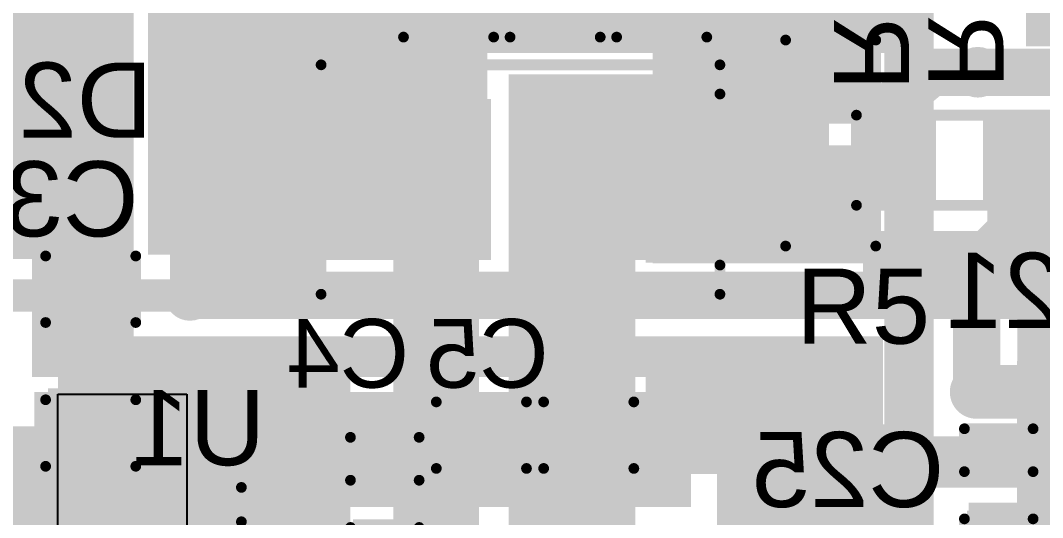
# Model space of a CAD drawing. Header units: millimetres. Extents: x -1.46 to 1.41, y -0.13 to 2.68.
# Drawn here: x -0.7574 to -0.2813, y 2.1085 to 2.3401 of the extents above; entities that cross this region are included whole.
import ezdxf

# ---------------------------------------------------------------- set-up
doc = ezdxf.new("R2010")
doc.units = ezdxf.units.MM
doc.header["$MEASUREMENT"] = 0
for name, color, linetype in [('BottomLayer', 5, 'Continuous'), ('BottomOverlay', 54, 'Continuous'), ('BottomPaste', 16, 'Continuous'), ('BottomSolder', 6, 'Continuous'), ('Mechanical2', 216, 'Continuous'), ('TopLayer', 1, 'Continuous'), ('TopOverlay', 2, 'Continuous'), ('TopPaste', 8, 'Continuous'), ('TopSolder', 216, 'Continuous'), ('ViaHoleLayer', 16, 'Continuous')]:
    doc.layers.add(name, color=color, linetype=linetype)
doc.styles.add('Arial', font='arial.ttf', dxfattribs={"height": 0.2})

# ---------------------------------------------------------------- blocks, each defined once
blk = doc.blocks.new('EEEFT1H221AP_9')
at = {"layer": 'TopLayer'}
blk.add_hatch(color=1, dxfattribs=at).paths.add_polyline_path([(0.06102, 0.03937), (0.2185, 0.03937), (0.2185, -0.03937), (0.06102, -0.03937)])
at = {"layer": 'TopPaste'}
blk.add_hatch(color=8, dxfattribs=at).paths.add_polyline_path([(0.06102, 0.03937), (0.2185, 0.03937), (0.2185, -0.03937), (0.06102, -0.03937)])
at = {"layer": 'TopSolder'}
blk.add_hatch(color=216, dxfattribs=at).paths.add_polyline_path([(0.05702, 0.04337), (0.2225, 0.04337), (0.2225, -0.04337), (0.05702, -0.04337)])
blk = doc.blocks.new('CAP_0603_B_63')
at = {"layer": 'BottomLayer'}
for points in [[(-0.045, -0.0175), (-0.045, 0.0175), (-0.015, 0.0175), (-0.015, -0.0175)], [(0.015, -0.0175), (0.015, 0.0175), (0.045, 0.0175), (0.045, -0.0175)]]:
    blk.add_hatch(color=5, dxfattribs=at).paths.add_polyline_path(points)
at = {"layer": 'BottomPaste'}
for points in [[(-0.045, -0.0175), (-0.045, 0.0175), (-0.015, 0.0175), (-0.015, -0.0175)], [(0.015, -0.0175), (0.015, 0.0175), (0.045, 0.0175), (0.045, -0.0175)]]:
    blk.add_hatch(color=16, dxfattribs=at).paths.add_polyline_path(points)
at = {"layer": 'BottomSolder'}
for points in [[(-0.04736, -0.01986), (-0.04736, 0.01986), (-0.01264, 0.01986), (-0.01264, -0.01986)], [(0.01264, -0.01986), (0.01264, 0.01986), (0.04736, 0.01986), (0.04736, -0.01986)]]:
    blk.add_hatch(color=6, dxfattribs=at).paths.add_polyline_path(points)
at = {"layer": 'BottomOverlay', "const_width": 0.005}
for points in [[(-0.049, 0.021), (-0.049, -0.021)], [(-0.049, 0.021), (-0.018, 0.021)], [(0.018, 0.021), (0.049, 0.021)], [(0.049, 0.021), (0.049, -0.021)], [(-0.049, -0.021), (-0.018, -0.021)], [(0.018, -0.021), (0.049, -0.021)]]:
    blk.add_lwpolyline(points, dxfattribs=at)
at = {"layer": 'BottomOverlay', "const_width": 0.0025}
for points in [[(-0.05025, 0.021, 1), (-0.04775, 0.021, 1)], [(-0.05025, 0.021, 1), (-0.04775, 0.021, 1)], [(-0.01925, 0.021, 1), (-0.01675, 0.021, 1)], [(0.01675, 0.021, 1), (0.01925, 0.021, 1)], [(0.04775, 0.021, 1), (0.05025, 0.021, 1)], [(0.04775, 0.021, 1), (0.05025, 0.021, 1)], [(-0.05025, -0.021, 1), (-0.04775, -0.021, 1)], [(-0.05025, -0.021, 1), (-0.04775, -0.021, 1)], [(-0.01925, -0.021, 1), (-0.01675, -0.021, 1)], [(0.01675, -0.021, 1), (0.01925, -0.021, 1)], [(0.04775, -0.021, 1), (0.05025, -0.021, 1)], [(0.04775, -0.021, 1), (0.05025, -0.021, 1)]]:
    blk.add_lwpolyline(points, format="xyb", close=True, dxfattribs=at)
blk = doc.blocks.new('CAP_0603_B_64')
at = {"layer": 'BottomLayer'}
for points in [[(-0.045, -0.0175), (-0.045, 0.0175), (-0.015, 0.0175), (-0.015, -0.0175)], [(0.015, -0.0175), (0.015, 0.0175), (0.045, 0.0175), (0.045, -0.0175)]]:
    blk.add_hatch(color=5, dxfattribs=at).paths.add_polyline_path(points)
at = {"layer": 'BottomPaste'}
for points in [[(-0.045, -0.0175), (-0.045, 0.0175), (-0.015, 0.0175), (-0.015, -0.0175)], [(0.015, -0.0175), (0.015, 0.0175), (0.045, 0.0175), (0.045, -0.0175)]]:
    blk.add_hatch(color=16, dxfattribs=at).paths.add_polyline_path(points)
at = {"layer": 'BottomSolder'}
for points in [[(-0.04736, -0.01986), (-0.04736, 0.01986), (-0.01264, 0.01986), (-0.01264, -0.01986)], [(0.01264, -0.01986), (0.01264, 0.01986), (0.04736, 0.01986), (0.04736, -0.01986)]]:
    blk.add_hatch(color=6, dxfattribs=at).paths.add_polyline_path(points)
at = {"layer": 'BottomOverlay', "const_width": 0.005}
for points in [[(-0.049, 0.021), (-0.018, 0.021)], [(-0.049, 0.021), (-0.049, -0.021)], [(0.018, 0.021), (0.049, 0.021)], [(0.049, 0.021), (0.049, -0.021)], [(-0.049, -0.021), (-0.018, -0.021)], [(0.018, -0.021), (0.049, -0.021)]]:
    blk.add_lwpolyline(points, dxfattribs=at)
at = {"layer": 'BottomOverlay', "const_width": 0.0025}
for points in [[(-0.05025, 0.021, 1), (-0.04775, 0.021, 1)], [(-0.05025, 0.021, 1), (-0.04775, 0.021, 1)], [(-0.01925, 0.021, 1), (-0.01675, 0.021, 1)], [(0.01675, 0.021, 1), (0.01925, 0.021, 1)], [(0.04775, 0.021, 1), (0.05025, 0.021, 1)], [(0.04775, 0.021, 1), (0.05025, 0.021, 1)], [(-0.05025, -0.021, 1), (-0.04775, -0.021, 1)], [(-0.05025, -0.021, 1), (-0.04775, -0.021, 1)], [(-0.01925, -0.021, 1), (-0.01675, -0.021, 1)], [(0.01675, -0.021, 1), (0.01925, -0.021, 1)], [(0.04775, -0.021, 1), (0.05025, -0.021, 1)], [(0.04775, -0.021, 1), (0.05025, -0.021, 1)]]:
    blk.add_lwpolyline(points, format="xyb", close=True, dxfattribs=at)
blk = doc.blocks.new('CAP_0402_B_81')
at = {"layer": 'BottomLayer'}
for points in [[(-0.0095, 0.0125), (-0.0095, -0.0125), (-0.0275, -0.0125), (-0.0275, 0.0125)], [(0.0275, 0.0125), (0.0275, -0.0125), (0.0095, -0.0125), (0.0095, 0.0125)]]:
    blk.add_hatch(color=5, dxfattribs=at).paths.add_polyline_path(points)
at = {"layer": 'BottomPaste'}
for points in [[(-0.0095, 0.0125), (-0.0095, -0.0125), (-0.0275, -0.0125), (-0.0275, 0.0125)], [(0.0275, 0.0125), (0.0275, -0.0125), (0.0095, -0.0125), (0.0095, 0.0125)]]:
    blk.add_hatch(color=16, dxfattribs=at).paths.add_polyline_path(points)
at = {"layer": 'BottomSolder'}
for points in [[(-0.00714, 0.01486), (-0.00714, -0.01486), (-0.02986, -0.01486), (-0.02986, 0.01486)], [(0.02986, 0.01486), (0.02986, -0.01486), (0.00714, -0.01486), (0.00714, 0.01486)]]:
    blk.add_hatch(color=6, dxfattribs=at).paths.add_polyline_path(points)
at = {"layer": 'BottomOverlay', "const_width": 0.005}
for points in [[(-0.031, 0.016), (-0.031, -0.016)], [(-0.031, 0.016), (-0.011, 0.016)], [(0.011, 0.016), (0.031, 0.016)], [(0.031, 0.016), (0.031, -0.016)], [(-0.031, -0.016), (-0.011, -0.016)], [(0.011, -0.016), (0.031, -0.016)]]:
    blk.add_lwpolyline(points, dxfattribs=at)
at = {"layer": 'BottomOverlay', "const_width": 0.0025}
for points in [[(-0.03225, 0.016, 1), (-0.02975, 0.016, 1)], [(-0.03225, 0.016, 1), (-0.02975, 0.016, 1)], [(-0.01225, 0.016, 1), (-0.00975, 0.016, 1)], [(0.00975, 0.016, 1), (0.01225, 0.016, 1)], [(0.02975, 0.016, 1), (0.03225, 0.016, 1)], [(0.02975, 0.016, 1), (0.03225, 0.016, 1)], [(-0.03225, -0.016, 1), (-0.02975, -0.016, 1)], [(-0.03225, -0.016, 1), (-0.02975, -0.016, 1)], [(-0.01225, -0.016, 1), (-0.00975, -0.016, 1)], [(0.00975, -0.016, 1), (0.01225, -0.016, 1)], [(0.02975, -0.016, 1), (0.03225, -0.016, 1)], [(0.02975, -0.016, 1), (0.03225, -0.016, 1)]]:
    blk.add_lwpolyline(points, format="xyb", close=True, dxfattribs=at)
blk = doc.blocks.new('CAP_0603_B_82')
at = {"layer": 'BottomLayer'}
for points in [[(-0.045, -0.0175), (-0.045, 0.0175), (-0.015, 0.0175), (-0.015, -0.0175)], [(0.015, -0.0175), (0.015, 0.0175), (0.045, 0.0175), (0.045, -0.0175)]]:
    blk.add_hatch(color=5, dxfattribs=at).paths.add_polyline_path(points)
at = {"layer": 'BottomPaste'}
for points in [[(-0.045, -0.0175), (-0.045, 0.0175), (-0.015, 0.0175), (-0.015, -0.0175)], [(0.015, -0.0175), (0.015, 0.0175), (0.045, 0.0175), (0.045, -0.0175)]]:
    blk.add_hatch(color=16, dxfattribs=at).paths.add_polyline_path(points)
at = {"layer": 'BottomSolder'}
for points in [[(-0.04736, -0.01986), (-0.04736, 0.01986), (-0.01264, 0.01986), (-0.01264, -0.01986)], [(0.01264, -0.01986), (0.01264, 0.01986), (0.04736, 0.01986), (0.04736, -0.01986)]]:
    blk.add_hatch(color=6, dxfattribs=at).paths.add_polyline_path(points)
at = {"layer": 'BottomOverlay', "const_width": 0.005}
for points in [[(-0.049, 0.021), (-0.018, 0.021)], [(-0.049, 0.021), (-0.049, -0.021)], [(0.018, 0.021), (0.049, 0.021)], [(0.049, 0.021), (0.049, -0.021)], [(-0.049, -0.021), (-0.018, -0.021)], [(0.018, -0.021), (0.049, -0.021)]]:
    blk.add_lwpolyline(points, dxfattribs=at)
at = {"layer": 'BottomOverlay', "const_width": 0.0025}
for points in [[(-0.05025, 0.021, 1), (-0.04775, 0.021, 1)], [(-0.05025, 0.021, 1), (-0.04775, 0.021, 1)], [(-0.01925, 0.021, 1), (-0.01675, 0.021, 1)], [(0.01675, 0.021, 1), (0.01925, 0.021, 1)], [(0.04775, 0.021, 1), (0.05025, 0.021, 1)], [(0.04775, 0.021, 1), (0.05025, 0.021, 1)], [(-0.05025, -0.021, 1), (-0.04775, -0.021, 1)], [(-0.05025, -0.021, 1), (-0.04775, -0.021, 1)], [(-0.01925, -0.021, 1), (-0.01675, -0.021, 1)], [(0.01675, -0.021, 1), (0.01925, -0.021, 1)], [(0.04775, -0.021, 1), (0.05025, -0.021, 1)], [(0.04775, -0.021, 1), (0.05025, -0.021, 1)]]:
    blk.add_lwpolyline(points, format="xyb", close=True, dxfattribs=at)
blk = doc.blocks.new('CAP_0603_B_83')
at = {"layer": 'BottomLayer'}
for points in [[(-0.045, -0.0175), (-0.045, 0.0175), (-0.015, 0.0175), (-0.015, -0.0175)], [(0.015, -0.0175), (0.015, 0.0175), (0.045, 0.0175), (0.045, -0.0175)]]:
    blk.add_hatch(color=5, dxfattribs=at).paths.add_polyline_path(points)
at = {"layer": 'BottomPaste'}
for points in [[(-0.045, -0.0175), (-0.045, 0.0175), (-0.015, 0.0175), (-0.015, -0.0175)], [(0.015, -0.0175), (0.015, 0.0175), (0.045, 0.0175), (0.045, -0.0175)]]:
    blk.add_hatch(color=16, dxfattribs=at).paths.add_polyline_path(points)
at = {"layer": 'BottomSolder'}
for points in [[(-0.04736, -0.01986), (-0.04736, 0.01986), (-0.01264, 0.01986), (-0.01264, -0.01986)], [(0.01264, -0.01986), (0.01264, 0.01986), (0.04736, 0.01986), (0.04736, -0.01986)]]:
    blk.add_hatch(color=6, dxfattribs=at).paths.add_polyline_path(points)
at = {"layer": 'BottomOverlay', "const_width": 0.005}
for points in [[(-0.049, 0.021), (-0.018, 0.021)], [(-0.049, 0.021), (-0.049, -0.021)], [(0.018, 0.021), (0.049, 0.021)], [(0.049, 0.021), (0.049, -0.021)], [(-0.049, -0.021), (-0.018, -0.021)], [(0.018, -0.021), (0.049, -0.021)]]:
    blk.add_lwpolyline(points, dxfattribs=at)
at = {"layer": 'BottomOverlay', "const_width": 0.0025}
for points in [[(-0.05025, 0.021, 1), (-0.04775, 0.021, 1)], [(-0.05025, 0.021, 1), (-0.04775, 0.021, 1)], [(-0.01925, 0.021, 1), (-0.01675, 0.021, 1)], [(0.01675, 0.021, 1), (0.01925, 0.021, 1)], [(0.04775, 0.021, 1), (0.05025, 0.021, 1)], [(0.04775, 0.021, 1), (0.05025, 0.021, 1)], [(-0.05025, -0.021, 1), (-0.04775, -0.021, 1)], [(-0.05025, -0.021, 1), (-0.04775, -0.021, 1)], [(-0.01925, -0.021, 1), (-0.01675, -0.021, 1)], [(0.01675, -0.021, 1), (0.01925, -0.021, 1)], [(0.04775, -0.021, 1), (0.05025, -0.021, 1)], [(0.04775, -0.021, 1), (0.05025, -0.021, 1)]]:
    blk.add_lwpolyline(points, format="xyb", close=True, dxfattribs=at)
blk = doc.blocks.new('CAP_0402_B_96')
at = {"layer": 'BottomLayer'}
for points in [[(-0.0095, 0.0125), (-0.0095, -0.0125), (-0.0275, -0.0125), (-0.0275, 0.0125)], [(0.0275, 0.0125), (0.0275, -0.0125), (0.0095, -0.0125), (0.0095, 0.0125)]]:
    blk.add_hatch(color=5, dxfattribs=at).paths.add_polyline_path(points)
at = {"layer": 'BottomPaste'}
for points in [[(-0.0095, 0.0125), (-0.0095, -0.0125), (-0.0275, -0.0125), (-0.0275, 0.0125)], [(0.0275, 0.0125), (0.0275, -0.0125), (0.0095, -0.0125), (0.0095, 0.0125)]]:
    blk.add_hatch(color=16, dxfattribs=at).paths.add_polyline_path(points)
at = {"layer": 'BottomSolder'}
for points in [[(-0.00714, 0.01486), (-0.00714, -0.01486), (-0.02986, -0.01486), (-0.02986, 0.01486)], [(0.02986, 0.01486), (0.02986, -0.01486), (0.00714, -0.01486), (0.00714, 0.01486)]]:
    blk.add_hatch(color=6, dxfattribs=at).paths.add_polyline_path(points)
at = {"layer": 'BottomOverlay', "const_width": 0.005}
for points in [[(-0.031, 0.016), (-0.031, -0.016)], [(-0.031, 0.016), (-0.011, 0.016)], [(0.011, 0.016), (0.031, 0.016)], [(0.031, 0.016), (0.031, -0.016)], [(-0.031, -0.016), (-0.011, -0.016)], [(0.011, -0.016), (0.031, -0.016)]]:
    blk.add_lwpolyline(points, dxfattribs=at)
at = {"layer": 'BottomOverlay', "const_width": 0.0025}
for points in [[(-0.03225, 0.016, 1), (-0.02975, 0.016, 1)], [(-0.03225, 0.016, 1), (-0.02975, 0.016, 1)], [(-0.01225, 0.016, 1), (-0.00975, 0.016, 1)], [(0.00975, 0.016, 1), (0.01225, 0.016, 1)], [(0.02975, 0.016, 1), (0.03225, 0.016, 1)], [(0.02975, 0.016, 1), (0.03225, 0.016, 1)], [(-0.03225, -0.016, 1), (-0.02975, -0.016, 1)], [(-0.03225, -0.016, 1), (-0.02975, -0.016, 1)], [(-0.01225, -0.016, 1), (-0.00975, -0.016, 1)], [(0.00975, -0.016, 1), (0.01225, -0.016, 1)], [(0.02975, -0.016, 1), (0.03225, -0.016, 1)], [(0.02975, -0.016, 1), (0.03225, -0.016, 1)]]:
    blk.add_lwpolyline(points, format="xyb", close=True, dxfattribs=at)
blk = doc.blocks.new('CAP_0603_B_104')
at = {"layer": 'BottomLayer'}
for points in [[(-0.045, -0.0175), (-0.045, 0.0175), (-0.015, 0.0175), (-0.015, -0.0175)], [(0.015, -0.0175), (0.015, 0.0175), (0.045, 0.0175), (0.045, -0.0175)]]:
    blk.add_hatch(color=5, dxfattribs=at).paths.add_polyline_path(points)
at = {"layer": 'BottomPaste'}
for points in [[(-0.045, -0.0175), (-0.045, 0.0175), (-0.015, 0.0175), (-0.015, -0.0175)], [(0.015, -0.0175), (0.015, 0.0175), (0.045, 0.0175), (0.045, -0.0175)]]:
    blk.add_hatch(color=16, dxfattribs=at).paths.add_polyline_path(points)
at = {"layer": 'BottomSolder'}
for points in [[(-0.04736, -0.01986), (-0.04736, 0.01986), (-0.01264, 0.01986), (-0.01264, -0.01986)], [(0.01264, -0.01986), (0.01264, 0.01986), (0.04736, 0.01986), (0.04736, -0.01986)]]:
    blk.add_hatch(color=6, dxfattribs=at).paths.add_polyline_path(points)
at = {"layer": 'BottomOverlay', "const_width": 0.005}
for points in [[(-0.049, 0.021), (-0.018, 0.021)], [(-0.049, 0.021), (-0.049, -0.021)], [(0.018, 0.021), (0.049, 0.021)], [(0.049, 0.021), (0.049, -0.021)], [(-0.049, -0.021), (-0.018, -0.021)], [(0.018, -0.021), (0.049, -0.021)]]:
    blk.add_lwpolyline(points, dxfattribs=at)
at = {"layer": 'BottomOverlay', "const_width": 0.0025}
for points in [[(-0.05025, 0.021, 1), (-0.04775, 0.021, 1)], [(-0.05025, 0.021, 1), (-0.04775, 0.021, 1)], [(-0.01925, 0.021, 1), (-0.01675, 0.021, 1)], [(0.01675, 0.021, 1), (0.01925, 0.021, 1)], [(0.04775, 0.021, 1), (0.05025, 0.021, 1)], [(0.04775, 0.021, 1), (0.05025, 0.021, 1)], [(-0.05025, -0.021, 1), (-0.04775, -0.021, 1)], [(-0.05025, -0.021, 1), (-0.04775, -0.021, 1)], [(-0.01925, -0.021, 1), (-0.01675, -0.021, 1)], [(0.01675, -0.021, 1), (0.01925, -0.021, 1)], [(0.04775, -0.021, 1), (0.05025, -0.021, 1)], [(0.04775, -0.021, 1), (0.05025, -0.021, 1)]]:
    blk.add_lwpolyline(points, format="xyb", close=True, dxfattribs=at)
blk = doc.blocks.new('SMA_B_115')
at = {"layer": 'BottomLayer'}
for points in [[(-0.12795, 0.03346), (-0.02953, 0.03346), (-0.02953, -0.03346), (-0.12795, -0.03346)], [(0.02953, 0.03346), (0.12795, 0.03346), (0.12795, -0.03346), (0.02953, -0.03346)]]:
    blk.add_hatch(color=5, dxfattribs=at).paths.add_polyline_path(points)
at = {"layer": 'BottomOverlay'}
for points in [[(-0.175, -0.05598), (-0.12906, -0.05598), (-0.12906, 0.05597), (-0.175, 0.05597)], [(-0.12992, 0.03638), (-0.1022, 0.03638), (-0.1022, 0.05598), (-0.12992, 0.05598)], [(-0.12992, -0.05598), (-0.1022, -0.05598), (-0.1022, -0.03638), (-0.12992, -0.03638)]]:
    blk.add_hatch(color=54, dxfattribs=at).paths.add_polyline_path(points)
at = {"layer": 'BottomPaste'}
for points in [[(-0.12795, 0.03346), (-0.02953, 0.03346), (-0.02953, -0.03346), (-0.12795, -0.03346)], [(0.02953, 0.03346), (0.12795, 0.03346), (0.12795, -0.03346), (0.02953, -0.03346)]]:
    blk.add_hatch(color=16, dxfattribs=at).paths.add_polyline_path(points)
at = {"layer": 'BottomSolder'}
for points in [[(-0.13195, 0.03746), (-0.02553, 0.03746), (-0.02553, -0.03746), (-0.13195, -0.03746)], [(0.02553, 0.03746), (0.13195, 0.03746), (0.13195, -0.03746), (0.02553, -0.03746)]]:
    blk.add_hatch(color=6, dxfattribs=at).paths.add_polyline_path(points)
at = {"layer": 'BottomOverlay', "const_width": 0.005}
for points in [[(-0.10465, 0.05345), (0.08115, 0.05345)], [(0.08115, 0.03985), (0.08115, 0.05345)], [(0.08115, -0.05345), (0.08115, -0.03985)], [(-0.10465, -0.05345), (0.08115, -0.05345)]]:
    blk.add_lwpolyline(points, dxfattribs=at)
at = {"layer": 'BottomOverlay', "const_width": 0.0025}
for points in [[(-0.1059, 0.05345, 1), (-0.1034, 0.05345, 1)], [(0.0799, 0.05345, 1), (0.0824, 0.05345, 1)], [(0.0799, 0.05345, 1), (0.0824, 0.05345, 1)], [(0.0799, 0.03985, 1), (0.0824, 0.03985, 1)], [(0.0799, -0.03985, 1), (0.0824, -0.03985, 1)], [(-0.1059, -0.05345, 1), (-0.1034, -0.05345, 1)], [(0.0799, -0.05345, 1), (0.0824, -0.05345, 1)], [(0.0799, -0.05345, 1), (0.0824, -0.05345, 1)]]:
    blk.add_lwpolyline(points, format="xyb", close=True, dxfattribs=at)
blk = doc.blocks.new('RES0603_133')
at = {"layer": 'TopLayer'}
for points in [[(-0.015, 0.0175), (-0.015, -0.0175), (-0.045, -0.0175), (-0.045, 0.0175)], [(0.045, 0.0175), (0.045, -0.0175), (0.015, -0.0175), (0.015, 0.0175)]]:
    blk.add_hatch(color=1, dxfattribs=at).paths.add_polyline_path(points)
at = {"layer": 'TopPaste'}
for points in [[(-0.015, 0.0175), (-0.015, -0.0175), (-0.045, -0.0175), (-0.045, 0.0175)], [(0.045, 0.0175), (0.045, -0.0175), (0.015, -0.0175), (0.015, 0.0175)]]:
    blk.add_hatch(color=8, dxfattribs=at).paths.add_polyline_path(points)
at = {"layer": 'TopSolder'}
for points in [[(-0.011, 0.0215), (-0.011, -0.0215), (-0.049, -0.0215), (-0.049, 0.0215)], [(0.049, 0.0215), (0.049, -0.0215), (0.011, -0.0215), (0.011, 0.0215)]]:
    blk.add_hatch(color=216, dxfattribs=at).paths.add_polyline_path(points)
at = {"layer": 'TopOverlay', "const_width": 0.005}
for points in [[(0.048, 0.021), (-0.048, 0.021)], [(-0.048, -0.021), (-0.048, 0.021)], [(0.048, -0.021), (0.048, 0.021)], [(0.048, -0.021), (-0.048, -0.021)]]:
    blk.add_lwpolyline(points, dxfattribs=at)
at = {"layer": 'TopOverlay', "const_width": 0.0025}
for points in [[(-0.04925, 0.021, 1), (-0.04675, 0.021, 1)], [(-0.04925, 0.021, 1), (-0.04675, 0.021, 1)], [(0.04675, 0.021, 1), (0.04925, 0.021, 1)], [(0.04675, 0.021, 1), (0.04925, 0.021, 1)], [(-0.04925, -0.021, 1), (-0.04675, -0.021, 1)], [(-0.04925, -0.021, 1), (-0.04675, -0.021, 1)], [(0.04675, -0.021, 1), (0.04925, -0.021, 1)], [(0.04675, -0.021, 1), (0.04925, -0.021, 1)]]:
    blk.add_lwpolyline(points, format="xyb", close=True, dxfattribs=at)
blk = doc.blocks.new('RES0603_B_142')
at = {"layer": 'BottomLayer'}
for points in [[(-0.045, -0.0175), (-0.045, 0.0175), (-0.015, 0.0175), (-0.015, -0.0175)], [(0.015, -0.0175), (0.015, 0.0175), (0.045, 0.0175), (0.045, -0.0175)]]:
    blk.add_hatch(color=5, dxfattribs=at).paths.add_polyline_path(points)
at = {"layer": 'BottomPaste'}
for points in [[(-0.045, -0.0175), (-0.045, 0.0175), (-0.015, 0.0175), (-0.015, -0.0175)], [(0.015, -0.0175), (0.015, 0.0175), (0.045, 0.0175), (0.045, -0.0175)]]:
    blk.add_hatch(color=16, dxfattribs=at).paths.add_polyline_path(points)
at = {"layer": 'BottomSolder'}
for points in [[(-0.049, -0.0215), (-0.049, 0.0215), (-0.011, 0.0215), (-0.011, -0.0215)], [(0.011, -0.0215), (0.011, 0.0215), (0.049, 0.0215), (0.049, -0.0215)]]:
    blk.add_hatch(color=6, dxfattribs=at).paths.add_polyline_path(points)
at = {"layer": 'BottomOverlay', "const_width": 0.005}
for points in [[(-0.048, -0.021), (-0.048, 0.021)], [(-0.048, 0.021), (0.048, 0.021)], [(0.048, -0.021), (0.048, 0.021)], [(-0.048, -0.021), (0.048, -0.021)]]:
    blk.add_lwpolyline(points, dxfattribs=at)
at = {"layer": 'BottomOverlay', "const_width": 0.0025}
for points in [[(-0.04925, 0.021, 1), (-0.04675, 0.021, 1)], [(-0.04925, 0.021, 1), (-0.04675, 0.021, 1)], [(0.04675, 0.021, 1), (0.04925, 0.021, 1)], [(0.04675, 0.021, 1), (0.04925, 0.021, 1)], [(-0.04925, -0.021, 1), (-0.04675, -0.021, 1)], [(-0.04925, -0.021, 1), (-0.04675, -0.021, 1)], [(0.04675, -0.021, 1), (0.04925, -0.021, 1)], [(0.04675, -0.021, 1), (0.04925, -0.021, 1)]]:
    blk.add_lwpolyline(points, format="xyb", close=True, dxfattribs=at)
blk = doc.blocks.new('RES0603_B_146')
at = {"layer": 'BottomLayer'}
for points in [[(-0.045, -0.0175), (-0.045, 0.0175), (-0.015, 0.0175), (-0.015, -0.0175)], [(0.015, -0.0175), (0.015, 0.0175), (0.045, 0.0175), (0.045, -0.0175)]]:
    blk.add_hatch(color=5, dxfattribs=at).paths.add_polyline_path(points)
at = {"layer": 'BottomPaste'}
for points in [[(-0.045, -0.0175), (-0.045, 0.0175), (-0.015, 0.0175), (-0.015, -0.0175)], [(0.015, -0.0175), (0.015, 0.0175), (0.045, 0.0175), (0.045, -0.0175)]]:
    blk.add_hatch(color=16, dxfattribs=at).paths.add_polyline_path(points)
at = {"layer": 'BottomSolder'}
for points in [[(-0.049, -0.0215), (-0.049, 0.0215), (-0.011, 0.0215), (-0.011, -0.0215)], [(0.011, -0.0215), (0.011, 0.0215), (0.049, 0.0215), (0.049, -0.0215)]]:
    blk.add_hatch(color=6, dxfattribs=at).paths.add_polyline_path(points)
at = {"layer": 'BottomOverlay', "const_width": 0.005}
for points in [[(-0.048, -0.021), (-0.048, 0.021)], [(0.048, 0.021), (-0.048, 0.021)], [(0.048, -0.021), (0.048, 0.021)], [(0.048, -0.021), (-0.048, -0.021)]]:
    blk.add_lwpolyline(points, dxfattribs=at)
at = {"layer": 'BottomOverlay', "const_width": 0.0025}
for points in [[(-0.04925, 0.021, 1), (-0.04675, 0.021, 1)], [(-0.04925, 0.021, 1), (-0.04675, 0.021, 1)], [(0.04675, 0.021, 1), (0.04925, 0.021, 1)], [(0.04675, 0.021, 1), (0.04925, 0.021, 1)], [(-0.04925, -0.021, 1), (-0.04675, -0.021, 1)], [(-0.04925, -0.021, 1), (-0.04675, -0.021, 1)], [(0.04675, -0.021, 1), (0.04925, -0.021, 1)], [(0.04675, -0.021, 1), (0.04925, -0.021, 1)]]:
    blk.add_lwpolyline(points, format="xyb", close=True, dxfattribs=at)
blk = doc.blocks.new('750314597_154')
at = {"layer": 'TopLayer'}
for points in [[(-0.25512, 0.02303), (-0.20394, 0.02303), (-0.20394, -0.02303), (-0.25512, -0.02303)], [(-0.25512, -0.07539), (-0.20394, -0.07539), (-0.20394, -0.12146), (-0.25512, -0.12146)]]:
    blk.add_hatch(color=1, dxfattribs=at).paths.add_polyline_path(points)
at = {"layer": 'TopPaste'}
for points in [[(-0.25512, 0.02303), (-0.20394, 0.02303), (-0.20394, -0.02303), (-0.25512, -0.02303)], [(-0.25512, -0.07539), (-0.20394, -0.07539), (-0.20394, -0.12146), (-0.25512, -0.12146)]]:
    blk.add_hatch(color=8, dxfattribs=at).paths.add_polyline_path(points)
at = {"layer": 'TopSolder'}
for points in [[(-0.25912, 0.02703), (-0.19994, 0.02703), (-0.19994, -0.02703), (-0.25912, -0.02703)], [(-0.25912, -0.07139), (-0.19994, -0.07139), (-0.19994, -0.12546), (-0.25912, -0.12546)]]:
    blk.add_hatch(color=216, dxfattribs=at).paths.add_polyline_path(points)
blk = doc.blocks.new('LM5160ADNTR_B_155')
at = {"layer": 'BottomLayer'}
for points in [[(-0.05118, 0.05906), (0.05118, 0.05906), (0.05118, -0.05906), (-0.05118, -0.05906)], [(-0.08661, 0.05413), (-0.06299, 0.05413), (-0.06299, 0.04429), (-0.08661, 0.04429)], [(0.06299, 0.05413), (0.08661, 0.05413), (0.08661, 0.04429), (0.06299, 0.04429)], [(-0.08661, 0.03445), (-0.06299, 0.03445), (-0.06299, 0.02461), (-0.08661, 0.02461)], [(0.06299, 0.03445), (0.08661, 0.03445), (0.08661, 0.02461), (0.06299, 0.02461)], [(-0.08661, 0.01476), (-0.06299, 0.01476), (-0.06299, 0.00492), (-0.08661, 0.00492)], [(0.06299, 0.01476), (0.08661, 0.01476), (0.08661, 0.00492), (0.06299, 0.00492)], [(-0.08661, -0.00492), (-0.06299, -0.00492), (-0.06299, -0.01476), (-0.08661, -0.01476)], [(0.06299, -0.00492), (0.08661, -0.00492), (0.08661, -0.01476), (0.06299, -0.01476)], [(-0.08661, -0.02461), (-0.06299, -0.02461), (-0.06299, -0.03445), (-0.08661, -0.03445)], [(0.06299, -0.02461), (0.08661, -0.02461), (0.08661, -0.03445), (0.06299, -0.03445)], [(-0.08661, -0.04429), (-0.06299, -0.04429), (-0.06299, -0.05413), (-0.08661, -0.05413)], [(0.06299, -0.04429), (0.08661, -0.04429), (0.08661, -0.05413), (0.06299, -0.05413)]]:
    blk.add_hatch(color=5, dxfattribs=at).paths.add_polyline_path(points)
at = {"layer": 'BottomPaste'}
for points in [[(-0.05118, 0.05906), (0.05118, 0.05906), (0.05118, -0.05906), (-0.05118, -0.05906)], [(-0.08661, 0.05413), (-0.06299, 0.05413), (-0.06299, 0.04429), (-0.08661, 0.04429)], [(0.06299, 0.05413), (0.08661, 0.05413), (0.08661, 0.04429), (0.06299, 0.04429)], [(-0.08661, 0.03445), (-0.06299, 0.03445), (-0.06299, 0.02461), (-0.08661, 0.02461)], [(0.06299, 0.03445), (0.08661, 0.03445), (0.08661, 0.02461), (0.06299, 0.02461)], [(-0.08661, 0.01476), (-0.06299, 0.01476), (-0.06299, 0.00492), (-0.08661, 0.00492)], [(0.06299, 0.01476), (0.08661, 0.01476), (0.08661, 0.00492), (0.06299, 0.00492)], [(-0.08661, -0.00492), (-0.06299, -0.00492), (-0.06299, -0.01476), (-0.08661, -0.01476)], [(0.06299, -0.00492), (0.08661, -0.00492), (0.08661, -0.01476), (0.06299, -0.01476)], [(-0.08661, -0.02461), (-0.06299, -0.02461), (-0.06299, -0.03445), (-0.08661, -0.03445)], [(0.06299, -0.02461), (0.08661, -0.02461), (0.08661, -0.03445), (0.06299, -0.03445)], [(-0.08661, -0.04429), (-0.06299, -0.04429), (-0.06299, -0.05413), (-0.08661, -0.05413)], [(0.06299, -0.04429), (0.08661, -0.04429), (0.08661, -0.05413), (0.06299, -0.05413)]]:
    blk.add_hatch(color=16, dxfattribs=at).paths.add_polyline_path(points)
at = {"layer": 'BottomSolder'}
for points in [[(-0.05518, 0.06306), (0.05518, 0.06306), (0.05518, -0.06306), (-0.05518, -0.06306)], [(-0.09061, 0.05813), (-0.05899, 0.05813), (-0.05899, 0.04029), (-0.09061, 0.04029)], [(0.05899, 0.05813), (0.09061, 0.05813), (0.09061, 0.04029), (0.05899, 0.04029)], [(-0.09061, 0.03845), (-0.05899, 0.03845), (-0.05899, 0.02061), (-0.09061, 0.02061)], [(0.05899, 0.03845), (0.09061, 0.03845), (0.09061, 0.02061), (0.05899, 0.02061)], [(-0.09061, 0.01876), (-0.05899, 0.01876), (-0.05899, 0.00092), (-0.09061, 0.00092)], [(0.05899, 0.01876), (0.09061, 0.01876), (0.09061, 0.00092), (0.05899, 0.00092)], [(-0.09061, -0.00092), (-0.05899, -0.00092), (-0.05899, -0.01876), (-0.09061, -0.01876)], [(0.05899, -0.00092), (0.09061, -0.00092), (0.09061, -0.01876), (0.05899, -0.01876)], [(-0.09061, -0.02061), (-0.05899, -0.02061), (-0.05899, -0.03845), (-0.09061, -0.03845)], [(0.05899, -0.02061), (0.09061, -0.02061), (0.09061, -0.03845), (0.05899, -0.03845)], [(-0.09061, -0.04029), (-0.05899, -0.04029), (-0.05899, -0.05813), (-0.09061, -0.05813)], [(0.05899, -0.04029), (0.09061, -0.04029), (0.09061, -0.05813), (0.05899, -0.05813)]]:
    blk.add_hatch(color=6, dxfattribs=at).paths.add_polyline_path(points)
at = {"layer": 'BottomOverlay', "const_width": 0.005}
for points in [[(0.081, 0.081), (-0.081, 0.081)], [(-0.081, 0.081), (-0.081, 0.065)], [(0.081, 0.081), (0.081, 0.065)], [(-0.081, -0.065), (-0.081, -0.081)], [(0.081, -0.065), (0.081, -0.081)], [(0.081, -0.081), (-0.081, -0.081)]]:
    blk.add_lwpolyline(points, dxfattribs=at)
at = {"layer": 'BottomOverlay'}
for points, const_width in [([(-0.08225, 0.081, 1), (-0.07975, 0.081, 1)], 0.0025), ([(-0.08225, 0.081, 1), (-0.07975, 0.081, 1)], 0.0025), ([(0.07975, 0.081, 1), (0.08225, 0.081, 1)], 0.0025), ([(0.07975, 0.081, 1), (0.08225, 0.081, 1)], 0.0025), ([(-0.08225, 0.065, 1), (-0.07975, 0.065, 1)], 0.0025), ([(0.07975, 0.065, 1), (0.08225, 0.065, 1)], 0.0025), ([(-0.09576, -0.051, 1), (-0.10024, -0.051, 1)], 0.01), ([(-0.10274, -0.051, 1), (-0.09774, -0.051, 1)], 0.005), ([(-0.09826, -0.051, 1), (-0.09326, -0.051, 1)], 0.005), ([(-0.08225, -0.065, 1), (-0.07975, -0.065, 1)], 0.0025), ([(0.07975, -0.065, 1), (0.08225, -0.065, 1)], 0.0025), ([(-0.08225, -0.081, 1), (-0.07975, -0.081, 1)], 0.0025), ([(-0.08225, -0.081, 1), (-0.07975, -0.081, 1)], 0.0025), ([(0.07975, -0.081, 1), (0.08225, -0.081, 1)], 0.0025), ([(0.07975, -0.081, 1), (0.08225, -0.081, 1)], 0.0025)]:
    blk.add_lwpolyline(points, format="xyb", close=True, dxfattribs=dict(at, const_width=const_width))

msp = doc.modelspace()

# ---------------------------------------------------------------- hatches: boundary and pattern name
at = {"layer": 'BottomLayer'}
for points in [[(-0.289, 2.328), (-0.17792, 2.328), (-0.17792, 2.396), (-0.289, 2.396)], [(-0.752, 2.174), (-0.70471, 2.174), (-0.70471, 2.374), (-0.752, 2.374)], [(-0.683, 2.231), (-0.54, 2.231), (-0.54, 2.368), (-0.683, 2.368)], [(-0.558, 2.325), (-0.355, 2.325), (-0.355, 2.368), (-0.558, 2.368)], [(-0.529, 2.232), (-0.381, 2.232), (-0.381, 2.315), (-0.529, 2.315)], [(-0.307, 2.23437), (-0.229, 2.23437), (-0.229, 2.297), (-0.307, 2.297)], [(-0.365, 2.201), (-0.18171, 2.201), (-0.18171, 2.242), (-0.365, 2.242)], [(-0.751, 2.174), (-0.356, 2.174), (-0.356, 2.193), (-0.751, 2.193)], [(-0.433, 2.155), (-0.35571, 2.155), (-0.35571, 2.193), (-0.433, 2.193)], [(-0.751, 2.11337), (-0.445, 2.11337), (-0.445, 2.167), (-0.751, 2.167)], [(-0.433, 1.847), (-0.35871, 1.847), (-0.35871, 2.16937), (-0.433, 2.16937)], [(-0.40871, 2.13637), (-0.35571, 2.13637), (-0.35571, 2.16937), (-0.40871, 2.16937)], [(-0.78671, 2.064), (-0.64671, 2.064), (-0.64671, 2.151), (-0.78671, 2.151)], [(-0.39771, 2.12237), (-0.28871, 2.12237), (-0.28871, 2.14637), (-0.39771, 2.14637)], [(-0.31571, 2.085), (-0.25171, 2.085), (-0.25171, 2.11537), (-0.31571, 2.11537)]]:
    msp.add_hatch(color=5, dxfattribs=at).paths.add_polyline_path(points)
h = msp.add_hatch(color=5, dxfattribs=at)
edge = h.paths.add_edge_path()
edge.add_arc((-0.68148, 2.32727), 0.01181, 0, 360)
h = msp.add_hatch(color=5, dxfattribs=at)
edge = h.paths.add_edge_path()
edge.add_arc((-0.65427, 2.32727), 0.01181, 0, 360)
h = msp.add_hatch(color=5, dxfattribs=at)
edge = h.paths.add_edge_path()
edge.add_arc((-0.31145, 2.31599), 0.01181, 0, 360)
h = msp.add_hatch(color=5, dxfattribs=at)
edge = h.paths.add_edge_path()
edge.add_arc((-0.68148, 2.3007), 0.01181, 0, 360)
h = msp.add_hatch(color=5, dxfattribs=at)
edge = h.paths.add_edge_path()
edge.add_arc((-0.65427, 2.3007), 0.01181, 0, 360)
h = msp.add_hatch(color=5, dxfattribs=at)
edge = h.paths.add_edge_path()
edge.add_arc((-0.515, 2.3), 0.01181, 0, 360)
h = msp.add_hatch(color=5, dxfattribs=at)
edge = h.paths.add_edge_path()
edge.add_arc((-0.49, 2.3), 0.01181, 0, 360)
h = msp.add_hatch(color=5, dxfattribs=at)
edge = h.paths.add_edge_path()
edge.add_arc((-0.68148, 2.27414), 0.01181, 0, 360)
h = msp.add_hatch(color=5, dxfattribs=at)
edge = h.paths.add_edge_path()
edge.add_arc((-0.65427, 2.27414), 0.01181, 0, 360)
h = msp.add_hatch(color=5, dxfattribs=at)
edge = h.paths.add_edge_path()
edge.add_arc((-0.515, 2.27343), 0.01181, 0, 360)
h = msp.add_hatch(color=5, dxfattribs=at)
edge = h.paths.add_edge_path()
edge.add_arc((-0.49, 2.27343), 0.01181, 0, 360)
h = msp.add_hatch(color=5, dxfattribs=at)
edge = h.paths.add_edge_path()
edge.add_arc((-0.68148, 2.24757), 0.01181, 0, 360)
h = msp.add_hatch(color=5, dxfattribs=at)
edge = h.paths.add_edge_path()
edge.add_arc((-0.65427, 2.24757), 0.01181, 0, 360)
h = msp.add_hatch(color=5, dxfattribs=at)
edge = h.paths.add_edge_path()
edge.add_arc((-0.515, 2.24687), 0.01181, 0, 360)
h = msp.add_hatch(color=5, dxfattribs=at)
edge = h.paths.add_edge_path()
edge.add_arc((-0.49, 2.24687), 0.01181, 0, 360)
h = msp.add_hatch(color=5, dxfattribs=at)
edge = h.paths.add_edge_path()
edge.add_arc((-0.67848, 2.212), 0.01181, 0, 360)
h = msp.add_hatch(color=5, dxfattribs=at)
edge = h.paths.add_edge_path()
edge.add_arc((-0.312, 2.167), 0.01181, 0, 360)
h = msp.add_hatch(color=5, dxfattribs=at)
edge = h.paths.add_edge_path()
edge.add_arc((-0.61719, 2.153), 0.01181, 0, 360)
h = msp.add_hatch(color=5, dxfattribs=at)
edge = h.paths.add_edge_path()
edge.add_arc((-0.696, 2.14697), 0.01181, 0, 360)
h = msp.add_hatch(color=5, dxfattribs=at)
edge = h.paths.add_edge_path()
edge.add_arc((-0.61719, 2.1276), 0.01181, 0, 360)
h = msp.add_hatch(color=5, dxfattribs=at)
edge = h.paths.add_edge_path()
edge.add_arc((-0.72469, 2.1204), 0.01181, 0, 360)
h = msp.add_hatch(color=5, dxfattribs=at)
edge = h.paths.add_edge_path()
edge.add_arc((-0.696, 2.1204), 0.01181, 0, 360)
at = {"layer": 'BottomSolder'}
h = msp.add_hatch(color=6, dxfattribs=at)
edge = h.paths.add_edge_path()
edge.add_arc((-0.68148, 2.32727), 0.00591, 0, 360)
h = msp.add_hatch(color=6, dxfattribs=at)
edge = h.paths.add_edge_path()
edge.add_arc((-0.65427, 2.32727), 0.00591, 0, 360)
h = msp.add_hatch(color=6, dxfattribs=at)
edge = h.paths.add_edge_path()
edge.add_arc((-0.31145, 2.31599), 0.00591, 0, 360)
h = msp.add_hatch(color=6, dxfattribs=at)
edge = h.paths.add_edge_path()
edge.add_arc((-0.68148, 2.3007), 0.00591, 0, 360)
h = msp.add_hatch(color=6, dxfattribs=at)
edge = h.paths.add_edge_path()
edge.add_arc((-0.65427, 2.3007), 0.00591, 0, 360)
h = msp.add_hatch(color=6, dxfattribs=at)
edge = h.paths.add_edge_path()
edge.add_arc((-0.515, 2.3), 0.00591, 0, 360)
h = msp.add_hatch(color=6, dxfattribs=at)
edge = h.paths.add_edge_path()
edge.add_arc((-0.49, 2.3), 0.00591, 0, 360)
h = msp.add_hatch(color=6, dxfattribs=at)
edge = h.paths.add_edge_path()
edge.add_arc((-0.68148, 2.27414), 0.00591, 0, 360)
h = msp.add_hatch(color=6, dxfattribs=at)
edge = h.paths.add_edge_path()
edge.add_arc((-0.65427, 2.27414), 0.00591, 0, 360)
h = msp.add_hatch(color=6, dxfattribs=at)
edge = h.paths.add_edge_path()
edge.add_arc((-0.515, 2.27343), 0.00591, 0, 360)
h = msp.add_hatch(color=6, dxfattribs=at)
edge = h.paths.add_edge_path()
edge.add_arc((-0.49, 2.27343), 0.00591, 0, 360)
h = msp.add_hatch(color=6, dxfattribs=at)
edge = h.paths.add_edge_path()
edge.add_arc((-0.68148, 2.24757), 0.00591, 0, 360)
h = msp.add_hatch(color=6, dxfattribs=at)
edge = h.paths.add_edge_path()
edge.add_arc((-0.65427, 2.24757), 0.00591, 0, 360)
h = msp.add_hatch(color=6, dxfattribs=at)
edge = h.paths.add_edge_path()
edge.add_arc((-0.515, 2.24687), 0.00591, 0, 360)
h = msp.add_hatch(color=6, dxfattribs=at)
edge = h.paths.add_edge_path()
edge.add_arc((-0.49, 2.24687), 0.00591, 0, 360)
h = msp.add_hatch(color=6, dxfattribs=at)
edge = h.paths.add_edge_path()
edge.add_arc((-0.67848, 2.212), 0.00591, 0, 360)
h = msp.add_hatch(color=6, dxfattribs=at)
edge = h.paths.add_edge_path()
edge.add_arc((-0.312, 2.167), 0.00591, 0, 360)
h = msp.add_hatch(color=6, dxfattribs=at)
edge = h.paths.add_edge_path()
edge.add_arc((-0.61719, 2.153), 0.00591, 0, 360)
h = msp.add_hatch(color=6, dxfattribs=at)
edge = h.paths.add_edge_path()
edge.add_arc((-0.696, 2.14697), 0.00591, 0, 360)
h = msp.add_hatch(color=6, dxfattribs=at)
edge = h.paths.add_edge_path()
edge.add_arc((-0.61719, 2.1276), 0.00591, 0, 360)
h = msp.add_hatch(color=6, dxfattribs=at)
edge = h.paths.add_edge_path()
edge.add_arc((-0.72469, 2.1204), 0.00591, 0, 360)
h = msp.add_hatch(color=6, dxfattribs=at)
edge = h.paths.add_edge_path()
edge.add_arc((-0.696, 2.1204), 0.00591, 0, 360)
at = {"layer": 'TopLayer'}
for points in [[(-0.79722, 2.36522), (-0.75722, 2.32522), (-0.68622, 2.39623), (-0.72622, 2.43622)], [(-0.463, 2.423), (-0.463, 2.3), (-0.418, 2.3), (-0.418, 2.423)], [(-0.698, 2.231), (-0.632, 2.231), (-0.632, 2.368), (-0.698, 2.368)], [(-0.409, 2.337), (-0.332, 2.337), (-0.332, 2.369), (-0.409, 2.369)], [(-0.797, 2.229), (-0.732, 2.229), (-0.732, 2.366), (-0.797, 2.366)], [(-0.355, 2.125), (-0.332, 2.125), (-0.332, 2.353), (-0.355, 2.353)], [(-0.463, 2.329), (-0.463, 2.292), (-0.362, 2.292), (-0.362, 2.329)], [(-0.53, 2.056), (-0.471, 2.056), (-0.471, 2.315), (-0.53, 2.315)], [(-0.463, 2.227), (-0.362, 2.227), (-0.362, 2.282), (-0.463, 2.282)], [(-0.293, 2.07337), (-0.13171, 2.07337), (-0.13171, 2.21), (-0.293, 2.21)], [(-0.74, 2.105), (-0.60371, 2.105), (-0.60371, 2.181), (-0.74, 2.181)], [(-0.389, 2.055), (-0.332, 2.055), (-0.332, 2.152), (-0.389, 2.152)]]:
    msp.add_hatch(color=1, dxfattribs=at).paths.add_polyline_path(points)
h = msp.add_hatch(color=1, dxfattribs=at)
edge = h.paths.add_edge_path()
edge.add_arc((-0.68148, 2.32727), 0.01181, 0, 360)
h = msp.add_hatch(color=1, dxfattribs=at)
edge = h.paths.add_edge_path()
edge.add_arc((-0.65427, 2.32727), 0.01181, 0, 360)
h = msp.add_hatch(color=1, dxfattribs=at)
edge = h.paths.add_edge_path()
edge.add_arc((-0.31145, 2.31599), 0.01181, 0, 360)
h = msp.add_hatch(color=1, dxfattribs=at)
edge = h.paths.add_edge_path()
edge.add_arc((-0.68148, 2.3007), 0.01181, 0, 360)
h = msp.add_hatch(color=1, dxfattribs=at)
edge = h.paths.add_edge_path()
edge.add_arc((-0.65427, 2.3007), 0.01181, 0, 360)
h = msp.add_hatch(color=1, dxfattribs=at)
edge = h.paths.add_edge_path()
edge.add_arc((-0.515, 2.3), 0.01181, 0, 360)
h = msp.add_hatch(color=1, dxfattribs=at)
edge = h.paths.add_edge_path()
edge.add_arc((-0.49, 2.3), 0.01181, 0, 360)
h = msp.add_hatch(color=1, dxfattribs=at)
edge = h.paths.add_edge_path()
edge.add_arc((-0.68148, 2.27414), 0.01181, 0, 360)
h = msp.add_hatch(color=1, dxfattribs=at)
edge = h.paths.add_edge_path()
edge.add_arc((-0.65427, 2.27414), 0.01181, 0, 360)
h = msp.add_hatch(color=1, dxfattribs=at)
edge = h.paths.add_edge_path()
edge.add_arc((-0.515, 2.27343), 0.01181, 0, 360)
h = msp.add_hatch(color=1, dxfattribs=at)
edge = h.paths.add_edge_path()
edge.add_arc((-0.49, 2.27343), 0.01181, 0, 360)
h = msp.add_hatch(color=1, dxfattribs=at)
edge = h.paths.add_edge_path()
edge.add_arc((-0.68148, 2.24757), 0.01181, 0, 360)
h = msp.add_hatch(color=1, dxfattribs=at)
edge = h.paths.add_edge_path()
edge.add_arc((-0.65427, 2.24757), 0.01181, 0, 360)
h = msp.add_hatch(color=1, dxfattribs=at)
edge = h.paths.add_edge_path()
edge.add_arc((-0.515, 2.24687), 0.01181, 0, 360)
h = msp.add_hatch(color=1, dxfattribs=at)
edge = h.paths.add_edge_path()
edge.add_arc((-0.49, 2.24687), 0.01181, 0, 360)
h = msp.add_hatch(color=1, dxfattribs=at)
edge = h.paths.add_edge_path()
edge.add_arc((-0.67848, 2.212), 0.01181, 0, 360)
h = msp.add_hatch(color=1, dxfattribs=at)
edge = h.paths.add_edge_path()
edge.add_arc((-0.312, 2.167), 0.01181, 0, 360)
h = msp.add_hatch(color=1, dxfattribs=at)
edge = h.paths.add_edge_path()
edge.add_arc((-0.61719, 2.153), 0.01181, 0, 360)
h = msp.add_hatch(color=1, dxfattribs=at)
edge = h.paths.add_edge_path()
edge.add_arc((-0.696, 2.14697), 0.01181, 0, 360)
h = msp.add_hatch(color=1, dxfattribs=at)
edge = h.paths.add_edge_path()
edge.add_arc((-0.61719, 2.1276), 0.01181, 0, 360)
h = msp.add_hatch(color=1, dxfattribs=at)
edge = h.paths.add_edge_path()
edge.add_arc((-0.72469, 2.1204), 0.01181, 0, 360)
h = msp.add_hatch(color=1, dxfattribs=at)
edge = h.paths.add_edge_path()
edge.add_arc((-0.696, 2.1204), 0.01181, 0, 360)
at = {"layer": 'TopSolder'}
h = msp.add_hatch(color=216, dxfattribs=at)
edge = h.paths.add_edge_path()
edge.add_arc((-0.68148, 2.32727), 0.00591, 0, 360)
h = msp.add_hatch(color=216, dxfattribs=at)
edge = h.paths.add_edge_path()
edge.add_arc((-0.65427, 2.32727), 0.00591, 0, 360)
h = msp.add_hatch(color=216, dxfattribs=at)
edge = h.paths.add_edge_path()
edge.add_arc((-0.31145, 2.31599), 0.00591, 0, 360)
h = msp.add_hatch(color=216, dxfattribs=at)
edge = h.paths.add_edge_path()
edge.add_arc((-0.68148, 2.3007), 0.00591, 0, 360)
h = msp.add_hatch(color=216, dxfattribs=at)
edge = h.paths.add_edge_path()
edge.add_arc((-0.65427, 2.3007), 0.00591, 0, 360)
h = msp.add_hatch(color=216, dxfattribs=at)
edge = h.paths.add_edge_path()
edge.add_arc((-0.515, 2.3), 0.00591, 0, 360)
h = msp.add_hatch(color=216, dxfattribs=at)
edge = h.paths.add_edge_path()
edge.add_arc((-0.49, 2.3), 0.00591, 0, 360)
h = msp.add_hatch(color=216, dxfattribs=at)
edge = h.paths.add_edge_path()
edge.add_arc((-0.68148, 2.27414), 0.00591, 0, 360)
h = msp.add_hatch(color=216, dxfattribs=at)
edge = h.paths.add_edge_path()
edge.add_arc((-0.65427, 2.27414), 0.00591, 0, 360)
h = msp.add_hatch(color=216, dxfattribs=at)
edge = h.paths.add_edge_path()
edge.add_arc((-0.515, 2.27343), 0.00591, 0, 360)
h = msp.add_hatch(color=216, dxfattribs=at)
edge = h.paths.add_edge_path()
edge.add_arc((-0.49, 2.27343), 0.00591, 0, 360)
h = msp.add_hatch(color=216, dxfattribs=at)
edge = h.paths.add_edge_path()
edge.add_arc((-0.68148, 2.24757), 0.00591, 0, 360)
h = msp.add_hatch(color=216, dxfattribs=at)
edge = h.paths.add_edge_path()
edge.add_arc((-0.65427, 2.24757), 0.00591, 0, 360)
h = msp.add_hatch(color=216, dxfattribs=at)
edge = h.paths.add_edge_path()
edge.add_arc((-0.515, 2.24687), 0.00591, 0, 360)
h = msp.add_hatch(color=216, dxfattribs=at)
edge = h.paths.add_edge_path()
edge.add_arc((-0.49, 2.24687), 0.00591, 0, 360)
h = msp.add_hatch(color=216, dxfattribs=at)
edge = h.paths.add_edge_path()
edge.add_arc((-0.67848, 2.212), 0.00591, 0, 360)
h = msp.add_hatch(color=216, dxfattribs=at)
edge = h.paths.add_edge_path()
edge.add_arc((-0.312, 2.167), 0.00591, 0, 360)
h = msp.add_hatch(color=216, dxfattribs=at)
edge = h.paths.add_edge_path()
edge.add_arc((-0.61719, 2.153), 0.00591, 0, 360)
h = msp.add_hatch(color=216, dxfattribs=at)
edge = h.paths.add_edge_path()
edge.add_arc((-0.696, 2.14697), 0.00591, 0, 360)
h = msp.add_hatch(color=216, dxfattribs=at)
edge = h.paths.add_edge_path()
edge.add_arc((-0.61719, 2.1276), 0.00591, 0, 360)
h = msp.add_hatch(color=216, dxfattribs=at)
edge = h.paths.add_edge_path()
edge.add_arc((-0.72469, 2.1204), 0.00591, 0, 360)
h = msp.add_hatch(color=216, dxfattribs=at)
edge = h.paths.add_edge_path()
edge.add_arc((-0.696, 2.1204), 0.00591, 0, 360)
at = {"layer": 'ViaHoleLayer'}
h = msp.add_hatch(color=16, dxfattribs=at)
edge = h.paths.add_edge_path()
edge.add_arc((-0.68148, 2.32727), 0.00591, 0, 360)
h = msp.add_hatch(color=16, dxfattribs=at)
edge = h.paths.add_edge_path()
edge.add_arc((-0.65427, 2.32727), 0.00591, 0, 360)
h = msp.add_hatch(color=16, dxfattribs=at)
edge = h.paths.add_edge_path()
edge.add_arc((-0.31145, 2.31599), 0.00591, 0, 360)
h = msp.add_hatch(color=16, dxfattribs=at)
edge = h.paths.add_edge_path()
edge.add_arc((-0.68148, 2.3007), 0.00591, 0, 360)
h = msp.add_hatch(color=16, dxfattribs=at)
edge = h.paths.add_edge_path()
edge.add_arc((-0.65427, 2.3007), 0.00591, 0, 360)
h = msp.add_hatch(color=16, dxfattribs=at)
edge = h.paths.add_edge_path()
edge.add_arc((-0.515, 2.3), 0.00591, 0, 360)
h = msp.add_hatch(color=16, dxfattribs=at)
edge = h.paths.add_edge_path()
edge.add_arc((-0.49, 2.3), 0.00591, 0, 360)
h = msp.add_hatch(color=16, dxfattribs=at)
edge = h.paths.add_edge_path()
edge.add_arc((-0.68148, 2.27414), 0.00591, 0, 360)
h = msp.add_hatch(color=16, dxfattribs=at)
edge = h.paths.add_edge_path()
edge.add_arc((-0.65427, 2.27414), 0.00591, 0, 360)
h = msp.add_hatch(color=16, dxfattribs=at)
edge = h.paths.add_edge_path()
edge.add_arc((-0.515, 2.27343), 0.00591, 0, 360)
h = msp.add_hatch(color=16, dxfattribs=at)
edge = h.paths.add_edge_path()
edge.add_arc((-0.49, 2.27343), 0.00591, 0, 360)
h = msp.add_hatch(color=16, dxfattribs=at)
edge = h.paths.add_edge_path()
edge.add_arc((-0.68148, 2.24757), 0.00591, 0, 360)
h = msp.add_hatch(color=16, dxfattribs=at)
edge = h.paths.add_edge_path()
edge.add_arc((-0.65427, 2.24757), 0.00591, 0, 360)
h = msp.add_hatch(color=16, dxfattribs=at)
edge = h.paths.add_edge_path()
edge.add_arc((-0.515, 2.24687), 0.00591, 0, 360)
h = msp.add_hatch(color=16, dxfattribs=at)
edge = h.paths.add_edge_path()
edge.add_arc((-0.49, 2.24687), 0.00591, 0, 360)
h = msp.add_hatch(color=16, dxfattribs=at)
edge = h.paths.add_edge_path()
edge.add_arc((-0.67848, 2.212), 0.00591, 0, 360)
h = msp.add_hatch(color=16, dxfattribs=at)
edge = h.paths.add_edge_path()
edge.add_arc((-0.312, 2.167), 0.00591, 0, 360)
h = msp.add_hatch(color=16, dxfattribs=at)
edge = h.paths.add_edge_path()
edge.add_arc((-0.61719, 2.153), 0.00591, 0, 360)
h = msp.add_hatch(color=16, dxfattribs=at)
edge = h.paths.add_edge_path()
edge.add_arc((-0.696, 2.14697), 0.00591, 0, 360)
h = msp.add_hatch(color=16, dxfattribs=at)
edge = h.paths.add_edge_path()
edge.add_arc((-0.61719, 2.1276), 0.00591, 0, 360)
h = msp.add_hatch(color=16, dxfattribs=at)
edge = h.paths.add_edge_path()
edge.add_arc((-0.72469, 2.1204), 0.00591, 0, 360)
h = msp.add_hatch(color=16, dxfattribs=at)
edge = h.paths.add_edge_path()
edge.add_arc((-0.696, 2.1204), 0.00591, 0, 360)

# ---------------------------------------------------------------- linework, layer by layer
at = {"layer": 'BottomLayer'}
for points, const_width in [([(-0.351, 2.3011), (-0.33311, 2.31599)], 0.022), ([(-0.33311, 2.31599), (-0.31145, 2.31599)], 0.022), ([(-0.351, 2.277), (-0.351, 2.3011)], 0.022), ([(-0.35, 2.275), (-0.346, 2.279)], 0.022), ([(-0.437, 2.258), (-0.434, 2.261)], 0.022), ([(-0.50148, 2.258), (-0.437, 2.258)], 0.022), ([(-0.67848, 2.212), (-0.25136, 2.212)], 0.022), ([(-0.312, 2.167), (-0.25209, 2.167)], 0.025), ([(-0.37971, 2.13637), (-0.37671, 2.13637)], 0.022)]:
    msp.add_lwpolyline(points, dxfattribs=dict(at, const_width=const_width))
for points, const_width in [([(-0.33861, 2.31599, 1), (-0.32761, 2.31599, 1)], 0.011), ([(-0.33861, 2.31599, 1), (-0.32761, 2.31599, 1)], 0.011), ([(-0.31695, 2.31599, 1), (-0.30595, 2.31599, 1)], 0.011), ([(-0.3565, 2.3011, 1), (-0.3455, 2.3011, 1)], 0.011), ([(-0.3565, 2.3011, 1), (-0.3455, 2.3011, 1)], 0.011), ([(-0.3565, 2.277, 1), (-0.3455, 2.277, 1)], 0.011), ([(-0.3555, 2.275, 1), (-0.3445, 2.275, 1)], 0.011), ([(-0.3515, 2.279, 1), (-0.3405, 2.279, 1)], 0.011), ([(-0.4395, 2.261, 1), (-0.4285, 2.261, 1)], 0.011), ([(-0.50698, 2.258, 1), (-0.49598, 2.258, 1)], 0.011), ([(-0.4425, 2.258, 1), (-0.4315, 2.258, 1)], 0.011), ([(-0.4425, 2.258, 1), (-0.4315, 2.258, 1)], 0.011), ([(-0.68398, 2.212, 1), (-0.67298, 2.212, 1)], 0.011), ([(-0.31825, 2.167, 1), (-0.30575, 2.167, 1)], 0.0125), ([(-0.38521, 2.13637, 1), (-0.37421, 2.13637, 1)], 0.011), ([(-0.38221, 2.13637, 1), (-0.37121, 2.13637, 1)], 0.011)]:
    msp.add_lwpolyline(points, format="xyb", close=True, dxfattribs=dict(at, const_width=const_width))
at = {"layer": 'BottomOverlay'}
for points, const_width in [([(-0.291, 2.317), (-0.246, 2.317)], 0.01), ([(-0.58729, 2.152), (-0.58729, 2.162)], 0.007)]:
    msp.add_lwpolyline(points, dxfattribs=dict(at, const_width=const_width))
for points, const_width in [([(-0.2935, 2.317, 1), (-0.2885, 2.317, 1)], 0.005), ([(-0.58904, 2.162, 1), (-0.58554, 2.162, 1)], 0.0035), ([(-0.58904, 2.152, 1), (-0.58554, 2.152, 1)], 0.0035)]:
    msp.add_lwpolyline(points, format="xyb", close=True, dxfattribs=dict(at, const_width=const_width))
at = {"layer": 'Mechanical2', "const_width": 0.015}
msp.add_lwpolyline([(1.39764, 1.27953, 1), (-1.39764, 1.27953, 1)], format="xyb", close=True, dxfattribs=at)
at = {"layer": 'TopLayer'}
for p, q in [((-0.74, 2.166), (-0.68, 2.166)), ((-0.74, 1.976), (-0.74, 2.166)), ((-0.68, 2.166), (-0.68, 1.976))]:
    msp.add_line(p, q, dxfattribs=at)
for points, const_width in [([(-0.56381, 1.86719), (-0.56381, 2.38037)], 0.04), ([(-0.31145, 2.31599), (-0.13999, 2.31599)], 0.022), ([(-0.312, 2.226), (-0.266, 2.272)], 0.022), ([(-0.50148, 2.07637), (-0.50148, 2.258)], 0.022), ([(-0.312, 2.167), (-0.312, 2.226)], 0.022), ([(-0.983, 2.212), (-0.67848, 2.212)], 0.015)]:
    msp.add_lwpolyline(points, dxfattribs=dict(at, const_width=const_width))
for points, const_width in [([(-0.31695, 2.31599, 1), (-0.30595, 2.31599, 1)], 0.011), ([(-0.50698, 2.258, 1), (-0.49598, 2.258, 1)], 0.011), ([(-0.3175, 2.226, 1), (-0.3065, 2.226, 1)], 0.011), ([(-0.3175, 2.226, 1), (-0.3065, 2.226, 1)], 0.011), ([(-0.68223, 2.212, 1), (-0.67473, 2.212, 1)], 0.0075), ([(-0.3175, 2.167, 1), (-0.3065, 2.167, 1)], 0.011)]:
    msp.add_lwpolyline(points, format="xyb", close=True, dxfattribs=dict(at, const_width=const_width))

# ---------------------------------------------------------------- block references
for name, p, rotation in [('CAP_0603_B_64', (-0.558, 2.38137), 90), ('CAP_0603_B_63', (-0.50836, 2.38137), 90), ('RES0603_B_146', (-0.45871, 2.38037), 270), ('750314597_154', (-0.66619, 2.1558), 180), ('RES0603_133', (-0.38, 2.283), 270), ('EEEFT1H221AP_9', (-0.07076, 2.138), 180), ('CAP_0603_B_104', (-0.72471, 2.18137), 90), ('CAP_0603_B_82', (-0.54271, 2.11337), 90), ('CAP_0603_B_83', (-0.49271, 2.11337), 90), ('CAP_0402_B_96', (-0.30171, 2.11887), 90), ('CAP_0402_B_81', (-0.58771, 2.11487), 90), ('LM5160ADNTR_B_155', (-0.73552, 2.04153), 180)]:
    msp.add_blockref(name, p, dxfattribs=dict(rotation=rotation))
for name, p in [('SMA_B_115', (-0.51274, 2.266)), ('RES0603_B_142', (-0.32, 2.275))]:
    msp.add_blockref(name, p)

# ---------------------------------------------------------------- texts
at = {"layer": 'BottomOverlay', "style": 'Arial', "text_generation_flag": 2}
for s, p in [('R27', (-0.33449, 2.30835)), ('R28', (-0.37849, 2.30735))]:
    msp.add_text(s, height=0.035, rotation=270, dxfattribs=at).set_placement(p)
for s, height, p in [('D2', 0.035, (-0.69584, 2.28551)), ('C37', 0.035, (-0.70235, 2.23951)), ('R21', 0.035, (-0.23689, 2.19688)), ('C4', 0.032, (-0.57634, 2.16901)), ('C5', 0.032, (-0.51134, 2.16901)), ('U1', 0.035, (-0.64339, 2.13288)), ('C25', 0.035, (-0.32706, 2.11338))]:
    msp.add_text(s, height=height, dxfattribs=at).set_placement(p)
at = {"layer": 'TopOverlay', "style": 'Arial'}
msp.add_text('R5', height=0.035, dxfattribs=at).set_placement((-0.39616, 2.18951))

doc.saveas('drawing.dxf')
